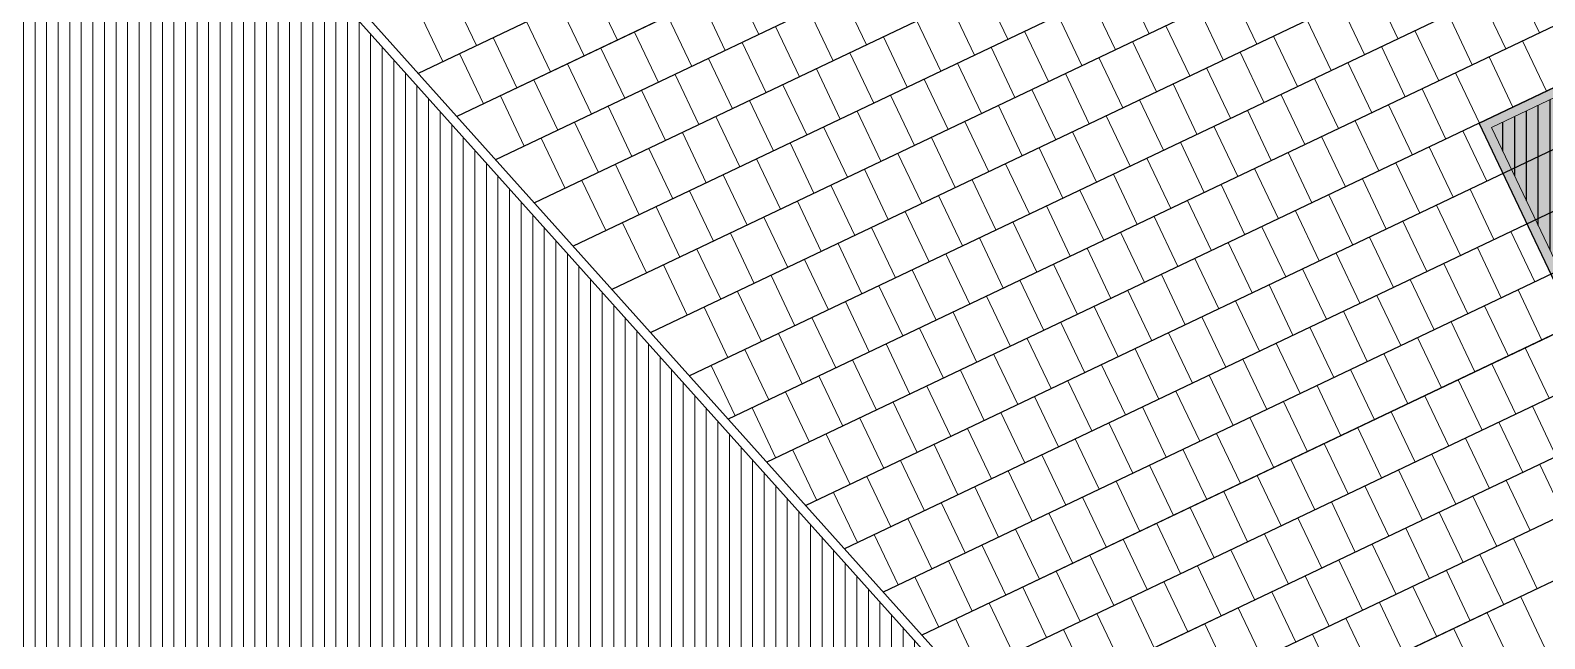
# Model space of a CAD drawing. Header units: metres. Extents: x 679599 to 680028, y 2748524 to 2748840.
# Drawn here: x 679965.69 to 679982.01, y 2748782.19 to 2748788.75 of the extents above; entities that cross this region are included whole.
import ezdxf

# ---------------------------------------------------------------- set-up
doc = ezdxf.new("R2010")
doc.units = ezdxf.units.M
doc.header["$LTSCALE"] = 5
doc.layers.add('00-AUX', color=2, linetype='Continuous', plot=False)
doc.layers.add('00-AUX Tree Pit', color=2, linetype='Continuous', plot=False)
doc.layers.add('02-L-B-Curb', color=11, linetype='Continuous', lineweight=5, plot=False)
for name, color, linetype, lineweight, true_color in [('02-L-Joints-Paviment_07_Precast Concrete Blocks 60X40', 7, 'Continuous', 5, 0x999999), ('03-TR-Pavement_02_Sealed Gravel', 7, 'Continuous', 5, 0x38321e), ('03-TR-Pavement_07_Precast Concrete Blocks 60X40', 7, 'Continuous', 5, 0x999999)]:
    doc.layers.add(name, color=color, linetype=linetype, lineweight=lineweight, true_color=true_color)
doc.layers.add('03-TR-Tree Pit_Green', color=46, linetype='Continuous')
doc.layers.add('03-TR-Tree Pit_White', color=7, linetype='Continuous', true_color=0xfcfcfc)
doc.layers.add('04-BK-Tree Pit', color=6, linetype='Continuous', lineweight=5)

# ---------------------------------------------------------------- blocks, each defined once
blk = doc.blocks.new('ALCORQUE RECTANGULAR')
at = {"layer": '03-TR-Tree Pit_Green', "ltscale": 0.3}
h = blk.add_hatch(dxfattribs=at)
h.set_pattern_fill('ANSI31', color=256, scale=0.04, angle=-45)
h.set_pattern_definition([(360, (-2068898.16958, 3428624.0145), (3e-17, 0.127), [])])
h.paths.add_polyline_path([(679903.391, 2748647.421), (679902.702, 2748648.869), (679904.689, 2748649.814), (679905.377, 2748648.367)])
at = {"layer": '03-TR-Tree Pit_White'}
h = blk.add_hatch(color=256, dxfattribs=at)
h.dxf.hatch_style = 1
h.paths.add_polyline_path([(679903.344, 2748647.288), (679902.569, 2748648.916), (679904.736, 2748649.947), (679905.511, 2748648.319)])
at = {"layer": '02-L-B-Curb'}
blk.add_lwpolyline([(679903.344, 2748647.288), (679902.569, 2748648.916), (679904.736, 2748649.947), (679905.511, 2748648.319)], close=True, dxfattribs=at)
at = {"layer": '02-L-B-Curb', "color": 6}
blk.add_lwpolyline([(679903.391, 2748647.421), (679902.702, 2748648.868), (679904.689, 2748649.814), (679905.378, 2748648.366)], close=True, dxfattribs=at)

msp = doc.modelspace()

# ---------------------------------------------------------------- hatches: boundary and pattern name
at = {"layer": '03-TR-Pavement_02_Sealed Gravel', "linetype": 'Continuous'}
h = msp.add_hatch(dxfattribs=at)
h.set_pattern_fill('ANSI31', color=256, scale=0.0393, angle=45)
h.set_pattern_definition([(90, (652974.11672, 2717198.73223), (-0.1247775, 0), [])])
h.paths.add_polyline_path([(679942.353, 2748782.84), (679957.858, 2748787.975), (679962.616, 2748773.612), (679947.111, 2748768.477)], flags=16)
h.paths.add_polyline_path([(679947.422, 2748813.15), (679917.58, 2748798.949), (679953.093, 2748759.365), (679980.42, 2748776.369)])

# ---------------------------------------------------------------- linework, layer by layer
at = {"layer": '00-AUX', "ltscale": 0.3}
msp.add_lwpolyline([(679947.422, 2748813.15), (679980.42, 2748776.369), (679953.093, 2748759.365), (679917.58, 2748798.949)], close=True, dxfattribs=at)
at = {"layer": '00-AUX'}
for points in [[(679980.427, 2748793.307), (679969.867, 2748788.282)], [(679980.867, 2748792.852), (679970.284, 2748787.816)], [(679980.944, 2748792.224), (679970.702, 2748787.351)], [(679981.384, 2748791.769), (679971.12, 2748786.885)], [(679981.461, 2748791.141), (679971.538, 2748786.419)], [(679981.901, 2748790.686), (679971.956, 2748785.953)], [(679981.978, 2748790.058), (679972.374, 2748785.488)], [(679982.418, 2748789.603), (679972.791, 2748785.022)], [(679982.496, 2748788.975), (679973.209, 2748784.556)], [(679982.935, 2748788.52), (679973.627, 2748784.091)], [(679983.013, 2748787.892), (679974.045, 2748783.625)], [(679983.453, 2748787.437), (679974.463, 2748783.159)], [(679983.53, 2748786.809), (679974.88, 2748782.693)], [(679983.969, 2748786.355), (679975.298, 2748782.229)], [(679984.047, 2748785.727), (679975.716, 2748781.763)], [(679984.487, 2748785.272), (679976.134, 2748781.297)], [(679984.564, 2748784.644), (679976.551, 2748780.831)], [(679985.004, 2748784.189), (679976.969, 2748780.366)]]:
    msp.add_lwpolyline(points, dxfattribs=at)
at = {"layer": '00-AUX Tree Pit'}
msp.add_lwpolyline([(679983.967, 2748786.353), (679982.338, 2748785.578), (679981.307, 2748787.746), (679982.935, 2748788.52)], close=True, dxfattribs=at)
at = {"layer": '02-L-B-Curb'}
for points in [[(679947.516, 2748813.195), (679980.506, 2748776.422)], [(679947.422, 2748813.15), (679980.42, 2748776.369)]]:
    msp.add_lwpolyline(points, dxfattribs=at)
at = {"layer": '02-L-Joints-Paviment_07_Precast Concrete Blocks 60X40'}
for points in [[(679971.758, 2748789.182), (679972.016, 2748788.64)], [(679973.54, 2748788.701), (679973.282, 2748789.243)], [(679976.224, 2748788.649), (679975.966, 2748789.191)], [(679977.488, 2748789.251), (679977.746, 2748788.709)], [(679980.172, 2748789.199), (679980.43, 2748788.657)], [(679981.954, 2748788.718), (679981.696, 2748789.259)], [(679970.494, 2748788.581), (679970.236, 2748789.123)], [(679973.178, 2748788.529), (679972.921, 2748789.071)], [(679974.443, 2748789.131), (679974.7, 2748788.589)], [(679975.863, 2748788.477), (679975.605, 2748789.019)], [(679977.127, 2748789.079), (679977.385, 2748788.537)], [(679978.908, 2748788.597), (679978.65, 2748789.139)], [(679979.811, 2748789.027), (679980.069, 2748788.485)], [(679981.593, 2748788.546), (679981.335, 2748789.087)], [(679970.133, 2748788.409), (679969.875, 2748788.951)], [(679971.397, 2748789.01), (679971.655, 2748788.469)], [(679972.817, 2748788.357), (679972.559, 2748788.899)], [(679974.081, 2748788.959), (679974.339, 2748788.417)], [(679976.766, 2748788.907), (679977.023, 2748788.365)], [(679978.547, 2748788.426), (679978.289, 2748788.967)], [(679979.45, 2748788.855), (679979.708, 2748788.313)], [(679981.231, 2748788.374), (679980.974, 2748788.916)], [(679971.036, 2748788.839), (679971.294, 2748788.297)], [(679972.456, 2748788.185), (679972.198, 2748788.727)], [(679973.72, 2748788.787), (679973.978, 2748788.245)], [(679975.501, 2748788.305), (679975.244, 2748788.847)], [(679976.404, 2748788.735), (679976.662, 2748788.193)], [(679978.186, 2748788.254), (679977.928, 2748788.795)], [(679980.87, 2748788.202), (679980.612, 2748788.744)], [(679970.675, 2748788.667), (679970.932, 2748788.125)], [(679972.095, 2748788.013), (679971.837, 2748788.555)], [(679973.359, 2748788.615), (679973.617, 2748788.073)], [(679975.14, 2748788.133), (679974.882, 2748788.675)], [(679976.043, 2748788.563), (679976.301, 2748788.021)], [(679977.825, 2748788.082), (679977.567, 2748788.624)], [(679979.089, 2748788.683), (679979.347, 2748788.142)], [(679980.509, 2748788.03), (679980.251, 2748788.572)], [(679981.773, 2748788.632), (679982.031, 2748788.09)], [(679970.313, 2748788.495), (679970.571, 2748787.953)], [(679971.734, 2748787.841), (679971.476, 2748788.383)], [(679972.998, 2748788.443), (679973.256, 2748787.901)], [(679974.779, 2748787.962), (679974.521, 2748788.503)], [(679975.682, 2748788.391), (679975.94, 2748787.85)], [(679977.463, 2748787.91), (679977.206, 2748788.452)], [(679978.728, 2748788.511), (679978.985, 2748787.97)], [(679980.148, 2748787.858), (679979.89, 2748788.4)], [(679981.412, 2748788.46), (679981.67, 2748787.918)], [(679971.372, 2748787.67), (679971.115, 2748788.211)], [(679972.637, 2748788.271), (679972.894, 2748787.729)], [(679974.418, 2748787.79), (679974.16, 2748788.332)], [(679975.321, 2748788.219), (679975.579, 2748787.678)], [(679977.102, 2748787.738), (679976.844, 2748788.28)], [(679978.366, 2748788.34), (679978.624, 2748787.798)], [(679979.787, 2748787.686), (679979.529, 2748788.228)], [(679981.051, 2748788.288), (679981.309, 2748787.746)], [(679971.011, 2748787.498), (679970.753, 2748788.04)], [(679972.275, 2748788.099), (679972.533, 2748787.558)], [(679974.057, 2748787.618), (679973.799, 2748788.16)], [(679974.96, 2748788.048), (679975.218, 2748787.506)], [(679976.741, 2748787.566), (679976.483, 2748788.108)], [(679978.005, 2748788.168), (679978.263, 2748787.626)], [(679979.425, 2748787.514), (679979.168, 2748788.056)], [(679980.69, 2748788.116), (679980.947, 2748787.574)], [(679971.914, 2748787.927), (679972.172, 2748787.386)], [(679973.696, 2748787.446), (679973.438, 2748787.988)], [(679974.599, 2748787.876), (679974.856, 2748787.334)], [(679976.38, 2748787.394), (679976.122, 2748787.936)], [(679977.644, 2748787.996), (679977.902, 2748787.454)], [(679979.064, 2748787.343), (679978.806, 2748787.884)], [(679980.328, 2748787.944), (679980.586, 2748787.402)], [(679971.553, 2748787.756), (679971.811, 2748787.214)], [(679973.334, 2748787.274), (679973.077, 2748787.816)], [(679976.019, 2748787.222), (679975.761, 2748787.764)], [(679977.283, 2748787.824), (679977.541, 2748787.282)], [(679978.703, 2748787.171), (679978.445, 2748787.712)], [(679979.967, 2748787.772), (679980.225, 2748787.23)], [(679971.192, 2748787.584), (679971.45, 2748787.042)], [(679972.973, 2748787.102), (679972.715, 2748787.644)], [(679974.237, 2748787.704), (679974.495, 2748787.162)], [(679975.657, 2748787.051), (679975.4, 2748787.592)], [(679976.922, 2748787.652), (679977.179, 2748787.11)], [(679979.606, 2748787.6), (679979.864, 2748787.059)], [(679981.387, 2748787.119), (679981.13, 2748787.661)], [(679972.612, 2748786.93), (679972.354, 2748787.472)], [(679973.876, 2748787.532), (679974.134, 2748786.99)], [(679975.296, 2748786.879), (679975.038, 2748787.42)], [(679976.56, 2748787.48), (679976.818, 2748786.938)], [(679978.342, 2748786.999), (679978.084, 2748787.541)], [(679979.245, 2748787.428), (679979.503, 2748786.887)], [(679981.026, 2748786.947), (679980.768, 2748787.489)], [(679972.251, 2748786.758), (679971.993, 2748787.3)], [(679973.515, 2748787.36), (679973.773, 2748786.818)], [(679974.935, 2748786.707), (679974.677, 2748787.249)], [(679976.199, 2748787.308), (679976.457, 2748786.767)], [(679977.981, 2748786.827), (679977.723, 2748787.369)], [(679978.884, 2748787.257), (679979.141, 2748786.715)], [(679980.665, 2748786.775), (679980.407, 2748787.317)], [(679971.89, 2748786.587), (679971.632, 2748787.128)], [(679973.154, 2748787.188), (679973.412, 2748786.646)], [(679974.574, 2748786.535), (679974.316, 2748787.077)], [(679975.838, 2748787.136), (679976.096, 2748786.595)], [(679977.619, 2748786.655), (679977.362, 2748787.197)], [(679978.522, 2748787.085), (679978.78, 2748786.543)], [(679980.304, 2748786.603), (679980.046, 2748787.145)], [(679972.793, 2748787.016), (679973.05, 2748786.475)], [(679974.213, 2748786.363), (679973.955, 2748786.905)], [(679975.477, 2748786.965), (679975.735, 2748786.423)], [(679977.258, 2748786.483), (679977, 2748787.025)], [(679978.161, 2748786.913), (679978.419, 2748786.371)], [(679979.943, 2748786.431), (679979.685, 2748786.973)], [(679981.207, 2748787.033), (679981.465, 2748786.491)], [(679972.431, 2748786.844), (679972.689, 2748786.303)], [(679973.852, 2748786.191), (679973.594, 2748786.733)], [(679975.116, 2748786.793), (679975.374, 2748786.251)], [(679976.897, 2748786.311), (679976.639, 2748786.853)], [(679977.8, 2748786.741), (679978.058, 2748786.199)], [(679979.581, 2748786.26), (679979.324, 2748786.801)], [(679980.846, 2748786.861), (679981.103, 2748786.319)], [(679972.07, 2748786.673), (679972.328, 2748786.131)], [(679974.755, 2748786.621), (679975.012, 2748786.079)], [(679976.536, 2748786.139), (679976.278, 2748786.681)], [(679977.439, 2748786.569), (679977.697, 2748786.027)], [(679979.22, 2748786.088), (679978.962, 2748786.629)], [(679980.484, 2748786.689), (679980.742, 2748786.147)], [(679981.905, 2748786.036), (679981.647, 2748786.578)], [(679973.49, 2748786.019), (679973.233, 2748786.561)], [(679974.393, 2748786.449), (679974.651, 2748785.907)], [(679976.175, 2748785.968), (679975.917, 2748786.509)], [(679978.859, 2748785.916), (679978.601, 2748786.458)], [(679980.123, 2748786.517), (679980.381, 2748785.976)], [(679981.543, 2748785.864), (679981.286, 2748786.406)], [(679973.129, 2748785.847), (679972.871, 2748786.389)], [(679974.032, 2748786.277), (679974.29, 2748785.735)], [(679975.813, 2748785.796), (679975.556, 2748786.337)], [(679977.078, 2748786.397), (679977.335, 2748785.855)], [(679978.498, 2748785.744), (679978.24, 2748786.286)], [(679979.762, 2748786.345), (679980.02, 2748785.804)], [(679972.768, 2748785.676), (679972.51, 2748786.217)], [(679973.671, 2748786.105), (679973.929, 2748785.563)], [(679975.452, 2748785.624), (679975.194, 2748786.166)], [(679976.716, 2748786.225), (679976.974, 2748785.684)], [(679978.137, 2748785.572), (679977.879, 2748786.114)], [(679979.401, 2748786.174), (679979.659, 2748785.632)], [(679981.182, 2748785.692), (679980.924, 2748786.234)], [(679973.31, 2748785.933), (679973.568, 2748785.392)], [(679975.091, 2748785.452), (679974.833, 2748785.994)], [(679976.355, 2748786.053), (679976.613, 2748785.512)], [(679977.775, 2748785.4), (679977.518, 2748785.942)], [(679979.04, 2748786.002), (679979.297, 2748785.46)], [(679980.821, 2748785.52), (679980.563, 2748786.062)], [(679981.724, 2748785.95), (679981.982, 2748785.408)], [(679972.949, 2748785.761), (679973.206, 2748785.22)], [(679974.73, 2748785.28), (679974.472, 2748785.822)], [(679975.994, 2748785.882), (679976.252, 2748785.34)], [(679977.414, 2748785.228), (679977.156, 2748785.77)], [(679978.678, 2748785.83), (679978.936, 2748785.288)], [(679980.46, 2748785.348), (679980.202, 2748785.89)], [(679981.363, 2748785.778), (679981.621, 2748785.236)], [(679974.369, 2748785.108), (679974.111, 2748785.65)], [(679975.633, 2748785.71), (679975.891, 2748785.168)], [(679977.053, 2748785.056), (679976.795, 2748785.598)], [(679978.317, 2748785.658), (679978.575, 2748785.116)], [(679980.099, 2748785.177), (679979.841, 2748785.718)], [(679981.002, 2748785.606), (679981.259, 2748785.064)], [(679974.008, 2748784.936), (679973.75, 2748785.478)], [(679975.272, 2748785.538), (679975.53, 2748784.996)], [(679976.692, 2748784.885), (679976.434, 2748785.426)], [(679977.956, 2748785.486), (679978.214, 2748784.944)], [(679979.737, 2748785.005), (679979.48, 2748785.546)], [(679980.64, 2748785.434), (679980.898, 2748784.893)], [(679973.646, 2748784.764), (679973.389, 2748785.306)], [(679974.911, 2748785.366), (679975.168, 2748784.824)], [(679977.595, 2748785.314), (679977.853, 2748784.772)], [(679979.376, 2748784.833), (679979.118, 2748785.375)], [(679980.279, 2748785.262), (679980.537, 2748784.721)], [(679982.06, 2748784.782), (679981.802, 2748785.324)], [(679973.285, 2748784.593), (679973.027, 2748785.134)], [(679974.549, 2748785.194), (679974.807, 2748784.652)], [(679976.331, 2748784.713), (679976.073, 2748785.254)], [(679977.234, 2748785.142), (679977.491, 2748784.601)], [(679979.015, 2748784.661), (679978.757, 2748785.203)], [(679981.699, 2748784.61), (679981.441, 2748785.152)], [(679974.188, 2748785.022), (679974.446, 2748784.48)], [(679975.969, 2748784.541), (679975.712, 2748785.083)], [(679976.872, 2748784.97), (679977.13, 2748784.429)], [(679978.654, 2748784.489), (679978.396, 2748785.031)], [(679979.918, 2748785.091), (679980.176, 2748784.549)], [(679981.338, 2748784.438), (679981.08, 2748784.98)], [(679973.827, 2748784.85), (679974.085, 2748784.309)], [(679975.608, 2748784.369), (679975.35, 2748784.911)], [(679976.511, 2748784.799), (679976.769, 2748784.257)], [(679978.293, 2748784.317), (679978.035, 2748784.859)], [(679979.557, 2748784.919), (679979.815, 2748784.377)], [(679980.977, 2748784.266), (679980.719, 2748784.808)], [(679973.466, 2748784.678), (679973.724, 2748784.137)], [(679975.247, 2748784.197), (679974.989, 2748784.739)], [(679976.15, 2748784.627), (679976.408, 2748784.085)], [(679977.931, 2748784.145), (679977.674, 2748784.687)], [(679979.196, 2748784.747), (679979.453, 2748784.205)], [(679980.615, 2748784.094), (679980.358, 2748784.636)], [(679981.879, 2748784.696), (679982.137, 2748784.154)], [(679974.886, 2748784.025), (679974.628, 2748784.567)], [(679975.789, 2748784.455), (679976.047, 2748783.913)], [(679977.57, 2748783.973), (679977.312, 2748784.515)], [(679978.834, 2748784.575), (679979.092, 2748784.033)], [(679980.254, 2748783.923), (679979.996, 2748784.464)], [(679981.518, 2748784.524), (679981.776, 2748783.982)], [(679974.525, 2748783.853), (679974.267, 2748784.395)], [(679975.428, 2748784.283), (679975.685, 2748783.741)], [(679977.209, 2748783.802), (679976.951, 2748784.343)], [(679978.473, 2748784.403), (679978.731, 2748783.861)], [(679979.893, 2748783.751), (679979.635, 2748784.293)], [(679981.157, 2748784.352), (679981.415, 2748783.81)], [(679974.164, 2748783.681), (679973.906, 2748784.223)], [(679976.848, 2748783.63), (679976.59, 2748784.171)], [(679978.112, 2748784.231), (679978.37, 2748783.689)], [(679979.532, 2748783.579), (679979.274, 2748784.121)], [(679980.796, 2748784.18), (679981.054, 2748783.639)], [(679975.066, 2748784.111), (679975.324, 2748783.569)], [(679976.487, 2748783.458), (679976.229, 2748784)], [(679977.751, 2748784.059), (679978.009, 2748783.518)], [(679980.435, 2748784.009), (679980.693, 2748783.467)], [(679982.216, 2748783.527), (679981.958, 2748784.069)], [(679974.705, 2748783.939), (679974.963, 2748783.397)], [(679976.125, 2748783.286), (679975.868, 2748783.828)], [(679977.39, 2748783.887), (679977.647, 2748783.346)], [(679979.171, 2748783.407), (679978.913, 2748783.949)], [(679980.074, 2748783.837), (679980.331, 2748783.295)], [(679981.855, 2748783.355), (679981.597, 2748783.897)], [(679974.344, 2748783.767), (679974.602, 2748783.226)], [(679975.764, 2748783.114), (679975.506, 2748783.656)], [(679977.028, 2748783.716), (679977.286, 2748783.174)], [(679978.809, 2748783.235), (679978.552, 2748783.777)], [(679979.712, 2748783.665), (679979.97, 2748783.123)], [(679981.494, 2748783.183), (679981.236, 2748783.725)], [(679975.403, 2748782.942), (679975.145, 2748783.484)], [(679976.667, 2748783.544), (679976.925, 2748783.002)], [(679978.448, 2748783.063), (679978.19, 2748783.605)], [(679979.351, 2748783.493), (679979.609, 2748782.951)], [(679981.133, 2748783.011), (679980.875, 2748783.553)], [(679975.042, 2748782.77), (679974.784, 2748783.312)], [(679976.306, 2748783.372), (679976.564, 2748782.83)], [(679978.087, 2748782.891), (679977.829, 2748783.433)], [(679978.99, 2748783.321), (679979.248, 2748782.779)], [(679980.771, 2748782.84), (679980.514, 2748783.381)], [(679975.945, 2748783.2), (679976.203, 2748782.658)], [(679977.726, 2748782.719), (679977.468, 2748783.261)], [(679978.629, 2748783.149), (679978.887, 2748782.607)], [(679980.41, 2748782.668), (679980.152, 2748783.21)], [(679981.674, 2748783.269), (679981.932, 2748782.728)], [(679975.584, 2748783.028), (679975.841, 2748782.486)], [(679977.365, 2748782.548), (679977.107, 2748783.089)], [(679978.268, 2748782.977), (679978.525, 2748782.435)], [(679980.049, 2748782.496), (679979.791, 2748783.038)], [(679981.313, 2748783.097), (679981.571, 2748782.556)], [(679975.222, 2748782.856), (679975.48, 2748782.314)], [(679977.003, 2748782.376), (679976.746, 2748782.918)], [(679979.688, 2748782.324), (679979.43, 2748782.866)], [(679980.952, 2748782.926), (679981.21, 2748782.384)], [(679976.642, 2748782.204), (679976.384, 2748782.746)], [(679977.906, 2748782.805), (679978.164, 2748782.264)], [(679979.327, 2748782.152), (679979.069, 2748782.694)], [(679980.591, 2748782.754), (679980.849, 2748782.212)], [(679976.281, 2748782.032), (679976.023, 2748782.574)], [(679977.545, 2748782.634), (679977.803, 2748782.092)], [(679978.965, 2748781.98), (679978.708, 2748782.522)], [(679980.23, 2748782.582), (679980.487, 2748782.04)], [(679982.011, 2748782.1), (679981.753, 2748782.642)], [(679975.92, 2748781.86), (679975.662, 2748782.402)], [(679977.184, 2748782.462), (679977.442, 2748781.92)], [(679978.604, 2748781.808), (679978.346, 2748782.35)], [(679979.868, 2748782.41), (679980.126, 2748781.868)], [(679981.65, 2748781.928), (679981.392, 2748782.47)], [(679976.823, 2748782.29), (679977.081, 2748781.748)], [(679979.507, 2748782.238), (679979.765, 2748781.696)], [(679981.289, 2748781.757), (679981.031, 2748782.298)]]:
    msp.add_lwpolyline(points, dxfattribs=at)
at = {"layer": '03-TR-Pavement_07_Precast Concrete Blocks 60X40'}
for p, q in [((679969.876, 2748788.286), (679980.608, 2748793.393)), ((679970.294, 2748787.82), (679980.867, 2748792.852)), ((679970.712, 2748787.355), (679981.126, 2748792.31)), ((679971.13, 2748786.889), (679981.384, 2748791.769)), ((679971.548, 2748786.424), (679981.643, 2748791.227)), ((679971.966, 2748785.958), (679981.901, 2748790.686)), ((679972.384, 2748785.492), (679982.16, 2748790.144)), ((679972.802, 2748785.027), (679982.418, 2748789.603)), ((679973.22, 2748784.561), (679982.677, 2748789.062)), ((679973.638, 2748784.096), (679982.935, 2748788.52)), ((679974.056, 2748783.63), (679981.565, 2748787.203)), ((679974.474, 2748783.165), (679981.823, 2748786.662)), ((679975.309, 2748782.233), (679983.97, 2748786.354)), ((679974.892, 2748782.699), (679982.081, 2748786.12)), ((679975.727, 2748781.768), (679984.228, 2748785.813)), ((679976.145, 2748781.302), (679984.487, 2748785.272)), ((679976.563, 2748780.837), (679984.745, 2748784.73)), ((679976.981, 2748780.371), (679985.004, 2748784.189))]:
    msp.add_line(p, q, dxfattribs=at)

# ---------------------------------------------------------------- block references
at = {"layer": '04-BK-Tree Pit', "rotation": 90}
msp.add_blockref('ALCORQUE RECTANGULAR', (3428631.254, 2068883.01), dxfattribs=at)

doc.saveas('drawing.dxf')
